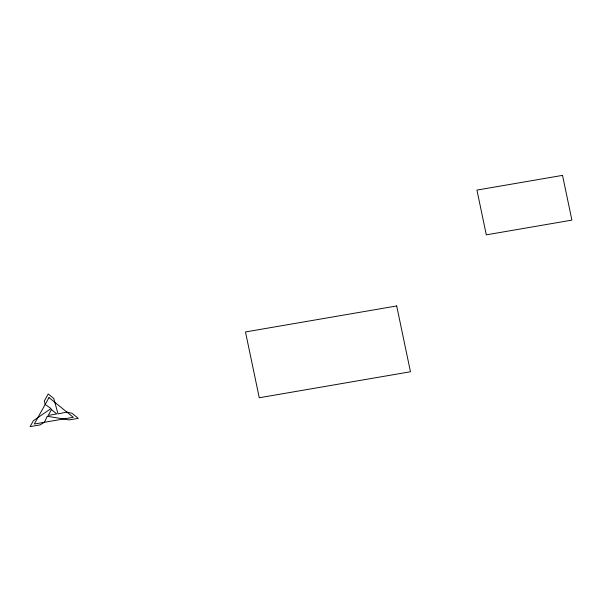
<?xml version="1.0" encoding="UTF-8"?>
<svg xmlns="http://www.w3.org/2000/svg" width="602" height="602" viewBox="0 0 602 602"><rect width="100%" height="100%" fill="white"/><g stroke="black" fill="none" stroke-linecap="round" stroke-linejoin="round"><path stroke-width="0.9" d="M47.295 416.268L44.428 422.273L40.041 424.914L30.1 426.622L33.358 420.745L51.019 408.555L45.18 404.431L44.292 401.037L48.213 393.971L53.736 398.449L58.04 413.883L66.845 412.084L72.052 413.303L78.268 418.345L69.207 419.903L47.295 416.268M48.98 397.591L34.329 424.011L73.293 417.306L48.98 397.591M51.463 409.623L48.258 415.403L56.776 413.935L51.463 409.623M562.531 175.378L476.934 190.089L486.303 234.84L571.9 220.121L562.531 175.378M396.688 305.959L245.488 331.95L259.266 397.756L410.466 371.758L396.688 305.959"/></g></svg>
